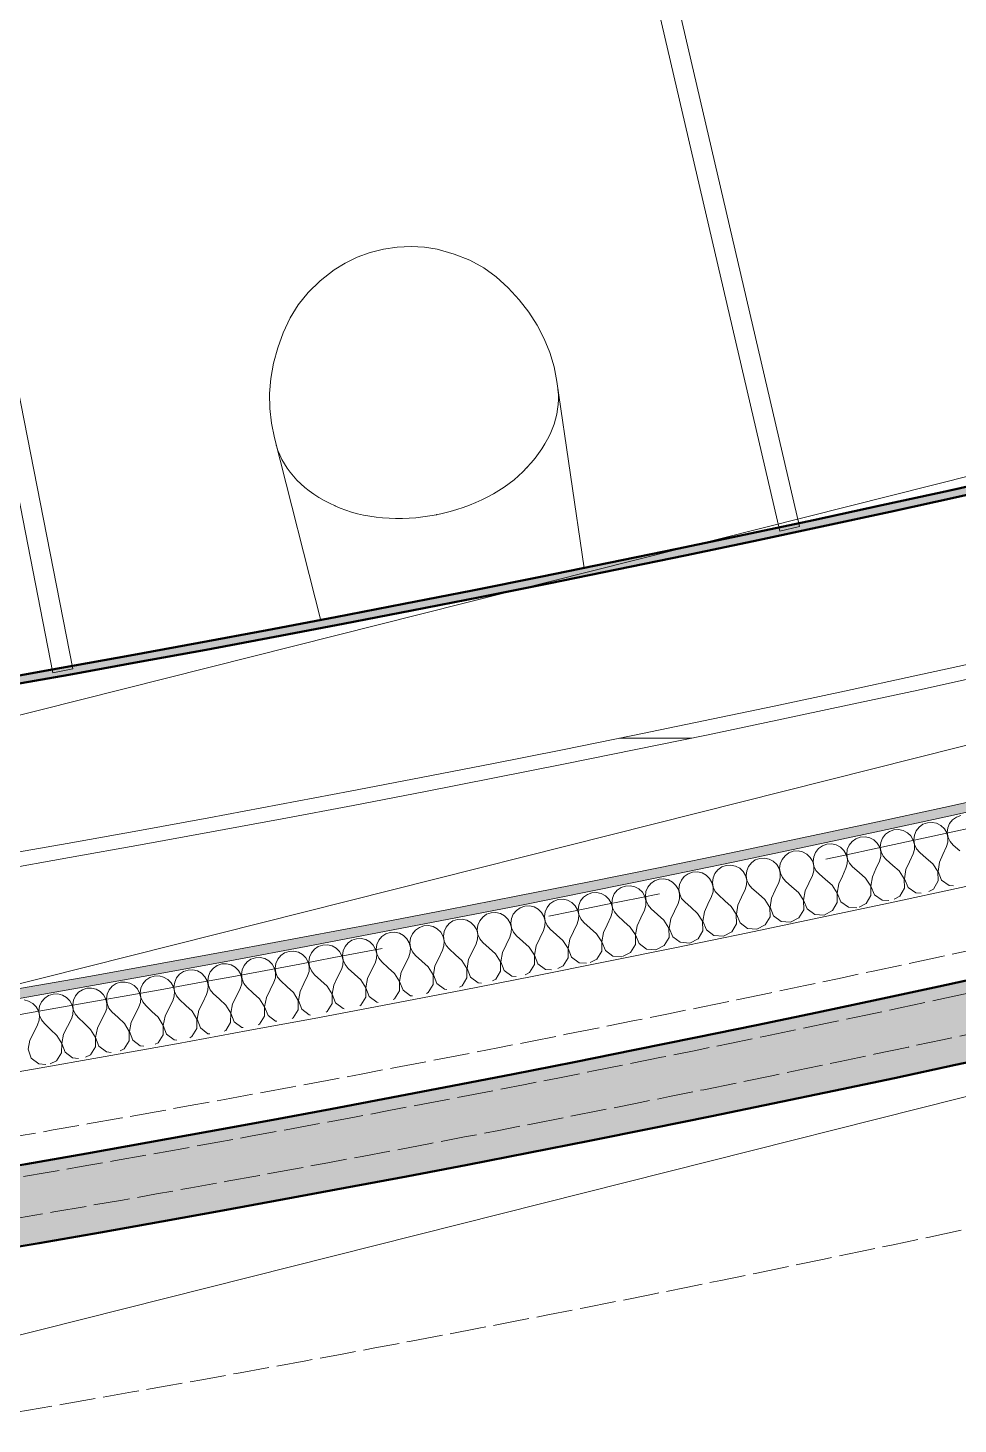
# Model space of a CAD drawing. Header units: millimetres. Extents: x -89663 to 74273, y -103666 to 18539.
# Drawn here: x -21977 to -20817, y -71856 to -70114 of the extents above; entities that cross this region are included whole.
import ezdxf
from ezdxf.enums import TextEntityAlignment as Align

# ---------------------------------------------------------------- set-up
doc = ezdxf.new("R2010")
doc.units = ezdxf.units.MM
doc.header["$MEASUREMENT"] = 0
doc.linetypes.add('Double Dashed', pattern=[1093.611073, 529.166651, -211.666656, 141.111112, -211.666656])
doc.linetypes.add('Hidden Line', pattern=[55, 45, -10])
for name, color, linetype in [('A-20-M_Floor_Slab', 7, 'Continuous'), ('A-25-M_Wall_Ext', 7, 'Continuous'), ('New_A-05-M_Gross_Int_WC_s', 7, 'Continuous'), ('New_A-15-MG_Structural_Grid_Phase_2', 7, 'Continuous'), ('New_A-25-M_Wall_Ext', 7, 'Continuous'), ('New_A-25-M_Wall_Int', 7, 'Continuous'), ('New_A-35-M_FFE_Sanitary', 7, 'Continuous'), ('New_A-40-M_Soft_Landscaping_P2', 7, 'Continuous')]:
    doc.layers.add(name, color=color, linetype=linetype)
for name, color, linetype, lineweight in [('A-20-M_Floor_Slab_Pen_No__89', 8, 'Continuous', 20), ('A-25-M_Wall_Ext_Pen_No__87', 8, 'Continuous', 20), ('New_A-25-M_Wall_Ext_Pen_No__87', 8, 'Continuous', 20), ('New_A-25-M_Wall_Int_Pen_No__193', 7, 'Continuous', 18), ('New_A-40-M_Soft_Landscaping_P2_Pen_No__150', 7, 'Continuous', 0), ('New_ArchiCAD Zone Stamps_Pen_No__6', 7, 'Continuous', 35)]:
    doc.layers.add(name, color=color, linetype=linetype, lineweight=lineweight)
for name, color, linetype, lineweight, true_color in [('New_A-05-M_Gross_Int_WC_s_Pen_No__74', 7, 'Continuous', 20, 0x606060), ('New_A-15-MG_Structural_Grid_Phase_2_Pen_No__222', 7, 'Continuous', 13, 0x65af33), ('New_A-25-M_Wall_Ext_Pen_No__107', 7, 'Continuous', 15, 0xa6a6a6), ('New_A-25-M_Wall_Ext_Pen_No__27', 7, 'Continuous', 50, 0x2a2a2a), ('New_A-25-M_Wall_Int_Pen_No__107', 7, 'Continuous', 15, 0xa6a6a6), ('New_A-25-M_Wall_Int_Pen_No__149', 7, 'Continuous', 0, 0x2a2a2a), ('New_A-35-M_FFE_Sanitary_Pen_No__211', 7, 'Continuous', 13, 0xebf6ff), ('New_A-35-M_FFE_Sanitary_Pen_No__27', 7, 'Continuous', 50, 0x2a2a2a), ('New_A-35-M_FFE_Sanitary_Pen_No__64', 7, 'Continuous', 20, 0x606060), ('New_A-35-M_FFE_Sanitary_Pen_No__75', 7, 'Continuous', 20, 0x606060)]:
    doc.layers.add(name, color=color, linetype=linetype, lineweight=lineweight, true_color=true_color)
doc.styles.add('GENERATED_STYLE_1', font='')
doc.styles.add('GENERATED_STYLE_3', font='')
doc.styles.add('GENERATED_STYLE_4', font='')
doc.styles.get('GENERATED_STYLE_1').set_extended_font_data('Arial', bold=True)
doc.styles.get('GENERATED_STYLE_3').set_extended_font_data('Arial')
doc.styles.get('GENERATED_STYLE_4').set_extended_font_data('Swis721 BT')

# ---------------------------------------------------------------- blocks, each defined once
blk = doc.blocks.new('*X220')
at = {"layer": 'New_A-25-M_Wall_Int_Pen_No__107', "linetype": 'Continuous'}
for p, q in [((-20869.4, -71115.4), (-20865.7, -71110.8)), ((-20865.7, -71110.8), (-20861, -71107.3)), ((-20861, -71107.3), (-20855.4, -71105.3)), ((-20855.4, -71105.3), (-20849.6, -71104.9)), ((-20849.6, -71104.9), (-20843.8, -71106)), ((-20843.8, -71106), (-20838.5, -71108.8)), ((-20838.5, -71108.8), (-20834.2, -71112.8)), ((-20830.5, -71117.7), (-20829.8, -71111.8)), ((-20829.8, -71111.8), (-20827.6, -71106.4)), ((-20827.6, -71106.4), (-20824, -71101.7)), ((-20824, -71101.7), (-20819.2, -71098.2)), ((-20819.2, -71098.2), (-20813.7, -71096.2)), ((-20953, -71133.4), (-20949.3, -71128.8)), ((-20949.3, -71128.8), (-20944.5, -71125.3)), ((-20944.5, -71125.3), (-20939, -71123.3)), ((-20939, -71123.3), (-20933.1, -71122.9)), ((-20933.1, -71122.9), (-20927.3, -71124.1)), ((-20927.3, -71124.1), (-20922.1, -71126.8)), ((-20922.1, -71126.8), (-20917.8, -71130.9)), ((-20914.1, -71135.8), (-20913.4, -71129.9)), ((-20913.4, -71129.9), (-20911.2, -71124.5)), ((-20911.2, -71124.5), (-20907.5, -71119.8)), ((-20907.5, -71119.8), (-20902.7, -71116.3)), ((-20902.7, -71116.3), (-20897.2, -71114.3)), ((-20897.2, -71114.3), (-20891.3, -71113.9)), ((-20891.3, -71113.9), (-20885.5, -71115.1)), ((-20885.5, -71115.1), (-20880.3, -71117.8)), ((-20880.3, -71117.8), (-20876, -71121.9)), ((-20876, -71121.9), (-20873, -71126.9)), ((-20873, -71126.9), (-20871.5, -71132.7)), ((-20872.3, -71126.8), (-20871.6, -71120.9)), ((-20871.3, -71132.6), (-20872.3, -71126.8)), ((-20871.6, -71120.9), (-20869.4, -71115.4)), ((-20834.2, -71112.8), (-20831.2, -71117.9)), ((-20829.8, -71129.5), (-20831.4, -71135.2)), ((-20831.2, -71117.9), (-20829.7, -71123.6)), ((-20829.5, -71123.6), (-20830.5, -71117.7)), ((-20829.7, -71123.6), (-20829.8, -71129.5)), ((-20827, -71128.9), (-20829.5, -71123.6)), ((-20823.1, -71133.3), (-20827, -71128.9)), ((-21036.6, -71151.1), (-21032.9, -71146.5)), ((-21032.9, -71146.5), (-21028.1, -71143)), ((-21028.1, -71143), (-21022.6, -71141)), ((-21022.6, -71141), (-21016.7, -71140.6)), ((-21016.7, -71140.6), (-21010.9, -71141.8)), ((-21010.9, -71141.8), (-21005.7, -71144.6)), ((-21005.7, -71144.6), (-21001.4, -71148.7)), ((-20997, -71147.7), (-20994.8, -71142.3)), ((-20994.8, -71142.3), (-20991.1, -71137.6)), ((-20991.1, -71137.6), (-20986.3, -71134.2)), ((-20986.3, -71134.2), (-20980.8, -71132.2)), ((-20980.8, -71132.2), (-20974.9, -71131.8)), ((-20974.9, -71131.8), (-20969.1, -71133)), ((-20969.1, -71133), (-20963.9, -71135.7)), ((-20963.9, -71135.7), (-20959.6, -71139.8)), ((-20959.6, -71139.8), (-20956.6, -71144.9)), ((-20956.6, -71144.9), (-20955.1, -71150.6)), ((-20955.9, -71144.7), (-20955.2, -71138.9)), ((-20954.9, -71150.6), (-20955.9, -71144.7)), ((-20955.2, -71138.9), (-20953, -71133.4)), ((-20917.8, -71130.9), (-20914.8, -71135.9)), ((-20914.8, -71135.9), (-20913.3, -71141.7)), ((-20913.1, -71141.6), (-20914.1, -71135.8)), ((-20913.3, -71141.7), (-20913.4, -71147.6)), ((-20910.6, -71147), (-20913.1, -71141.6)), ((-20906.7, -71151.4), (-20910.6, -71147)), ((-20877.7, -71154), (-20873.3, -71144.2)), ((-20871.6, -71138.6), (-20873.3, -71144.2)), ((-20871.5, -71132.7), (-20871.6, -71138.6)), ((-20868.8, -71138), (-20871.3, -71132.6)), ((-20864.9, -71142.4), (-20868.8, -71138)), ((-20856.8, -71149.4), (-20864.9, -71142.4)), ((-20840.4, -71154.6), (-20835.9, -71144.9)), ((-20835.9, -71144.9), (-20831.4, -71135.2)), ((-20815, -71140.4), (-20823.1, -71133.3)), ((-21120.3, -71168.5), (-21116.6, -71163.9)), ((-21116.6, -71163.9), (-21111.8, -71160.5)), ((-21111.8, -71160.5), (-21106.2, -71158.5)), ((-21106.2, -71158.5), (-21100.4, -71158.1)), ((-21100.4, -71158.1), (-21094.6, -71159.4)), ((-21094.6, -71159.4), (-21089.4, -71162.1)), ((-21089.4, -71162.1), (-21085.1, -71166.2)), ((-21080.7, -71165.3), (-21078.4, -71159.8)), ((-21078.4, -71159.8), (-21074.8, -71155.2)), ((-21074.8, -71155.2), (-21070, -71151.8)), ((-21070, -71151.8), (-21064.4, -71149.8)), ((-21064.4, -71149.8), (-21058.5, -71149.4)), ((-21058.5, -71149.4), (-21052.8, -71150.6)), ((-21052.8, -71150.6), (-21047.5, -71153.4)), ((-21047.5, -71153.4), (-21043.3, -71157.5)), ((-21043.3, -71157.5), (-21040.3, -71162.6)), ((-21040.3, -71162.6), (-21038.8, -71168.3)), ((-21039.6, -71162.4), (-21038.9, -71156.5)), ((-21038.6, -71168.3), (-21039.6, -71162.4)), ((-21038.9, -71156.5), (-21036.6, -71151.1)), ((-21001.4, -71148.7), (-20998.4, -71153.8)), ((-20998.4, -71153.8), (-20996.9, -71159.5)), ((-20997.7, -71153.6), (-20997, -71147.7)), ((-20996.8, -71159.4), (-20997.7, -71153.6)), ((-20996.9, -71159.5), (-20997.1, -71165.4)), ((-20994.3, -71164.8), (-20996.8, -71159.4)), ((-20990.4, -71169.3), (-20994.3, -71164.8)), ((-20961.4, -71171.9), (-20956.9, -71162.2)), ((-20955.2, -71156.5), (-20956.9, -71162.2)), ((-20955.1, -71150.6), (-20955.2, -71156.5)), ((-20952.4, -71155.9), (-20954.9, -71150.6)), ((-20948.6, -71160.4), (-20952.4, -71155.9)), ((-20940.5, -71167.4), (-20948.6, -71160.4)), ((-20924, -71172.7), (-20919.6, -71163)), ((-20919.6, -71163), (-20915.1, -71153.2)), ((-20913.4, -71147.6), (-20915.1, -71153.2)), ((-20898.6, -71158.5), (-20906.7, -71151.4)), ((-20890.6, -71165.5), (-20898.6, -71158.5)), ((-20884, -71175.3), (-20882.2, -71163.7)), ((-20882.2, -71163.7), (-20877.7, -71154)), ((-20848.7, -71156.5), (-20856.8, -71149.4)), ((-20848.7, -71156.5), (-20842.3, -71166.3)), ((-20842.1, -71166.2), (-20840.4, -71154.6)), ((-21204, -71185.7), (-21200.3, -71181.1)), ((-21200.3, -71181.1), (-21195.5, -71177.7)), ((-21195.5, -71177.7), (-21190, -71175.7)), ((-21190, -71175.7), (-21184.1, -71175.4)), ((-21184.1, -71175.4), (-21178.3, -71176.6)), ((-21178.3, -71176.6), (-21173.1, -71179.4)), ((-21173.1, -71179.4), (-21168.9, -71183.5)), ((-21164.4, -71182.6), (-21162.1, -71177.2)), ((-21162.1, -71177.2), (-21158.5, -71172.5)), ((-21158.5, -71172.5), (-21153.6, -71169.1)), ((-21153.6, -71169.1), (-21148.1, -71167.2)), ((-21148.1, -71167.2), (-21142.2, -71166.8)), ((-21142.2, -71166.8), (-21136.4, -71168)), ((-21136.4, -71168), (-21131.2, -71170.8)), ((-21131.2, -71170.8), (-21127, -71174.9)), ((-21127, -71174.9), (-21124, -71180)), ((-21124, -71180), (-21122.5, -71185.7)), ((-21123.3, -71179.8), (-21122.6, -71174)), ((-21122.4, -71185.7), (-21123.3, -71179.8)), ((-21122.6, -71174), (-21120.3, -71168.5)), ((-21085.1, -71166.2), (-21082.1, -71171.3)), ((-21082.1, -71171.3), (-21080.7, -71177)), ((-21081.4, -71171.2), (-21080.7, -71165.3)), ((-21080.5, -71177), (-21081.4, -71171.2)), ((-21080.7, -71177), (-21080.8, -71183)), ((-21078, -71182.4), (-21080.5, -71177)), ((-21045.2, -71189.6), (-21040.6, -71179.9)), ((-21038.9, -71174.2), (-21040.6, -71179.9)), ((-21038.8, -71168.3), (-21038.9, -71174.2)), ((-21036.1, -71173.6), (-21038.6, -71168.3)), ((-21032.3, -71178.1), (-21036.1, -71173.6)), ((-21024.2, -71185.2), (-21032.3, -71178.1)), ((-21007.8, -71190.5), (-21003.3, -71180.8)), ((-21003.3, -71180.8), (-20998.8, -71171)), ((-20997.1, -71165.4), (-20998.8, -71171)), ((-20982.4, -71176.3), (-20990.4, -71169.3)), ((-20974.3, -71183.4), (-20982.4, -71176.3)), ((-20967.8, -71193.2), (-20965.9, -71181.6)), ((-20965.9, -71181.6), (-20961.4, -71171.9)), ((-20932.4, -71174.5), (-20940.5, -71167.4)), ((-20932.4, -71174.5), (-20926, -71184.3)), ((-20925.9, -71184.3), (-20924, -71172.7)), ((-20890.6, -71165.5), (-20884.2, -71175.3)), ((-20884.2, -71175.3), (-20883.9, -71187)), ((-20879.4, -71186.1), (-20884, -71175.3)), ((-20842, -71178), (-20847.9, -71188.1)), ((-20842.3, -71166.3), (-20842, -71178)), ((-20837.6, -71177), (-20842.1, -71166.2)), ((-20828, -71183.8), (-20837.6, -71177)), ((-21287.8, -71202.6), (-21284.1, -71198.1)), ((-21284.1, -71198.1), (-21279.3, -71194.7)), ((-21279.3, -71194.7), (-21273.7, -71192.7)), ((-21273.7, -71192.7), (-21267.8, -71192.4)), ((-21267.8, -71192.4), (-21262.1, -71193.6)), ((-21262.1, -71193.6), (-21256.9, -71196.4)), ((-21256.9, -71196.4), (-21252.6, -71200.5)), ((-21249, -71205.5), (-21248.2, -71199.6)), ((-21248.2, -71199.6), (-21245.9, -71194.2)), ((-21245.9, -71194.2), (-21242.2, -71189.6)), ((-21242.2, -71189.6), (-21237.4, -71186.2)), ((-21237.4, -71186.2), (-21231.8, -71184.3)), ((-21231.8, -71184.3), (-21225.9, -71183.9)), ((-21225.9, -71183.9), (-21220.2, -71185.2)), ((-21220.2, -71185.2), (-21215, -71187.9)), ((-21215, -71187.9), (-21210.7, -71192.1)), ((-21210.7, -71192.1), (-21207.8, -71197.2)), ((-21207.8, -71197.2), (-21206.3, -71202.9)), ((-21207, -71197), (-21206.3, -71191.2)), ((-21206.2, -71202.9), (-21207, -71197)), ((-21206.3, -71191.2), (-21204, -71185.7)), ((-21168.9, -71183.5), (-21165.9, -71188.6)), ((-21165.9, -71188.6), (-21164.4, -71194.3)), ((-21165.2, -71188.5), (-21164.4, -71182.6)), ((-21164.2, -71194.3), (-21165.2, -71188.5)), ((-21164.4, -71194.3), (-21164.6, -71200.3)), ((-21161.8, -71199.7), (-21164.2, -71194.3)), ((-21129, -71207), (-21124.4, -71197.3)), ((-21122.7, -71191.6), (-21124.4, -71197.3)), ((-21122.5, -71185.7), (-21122.7, -71191.6)), ((-21119.9, -71191.1), (-21122.4, -71185.7)), ((-21116, -71195.5), (-21119.9, -71191.1)), ((-21108, -71202.6), (-21116, -71195.5)), ((-21091.6, -71208), (-21087.1, -71198.3)), ((-21087.1, -71198.3), (-21082.5, -71188.6)), ((-21080.8, -71183), (-21082.5, -71188.6)), ((-21074.2, -71186.9), (-21078, -71182.4)), ((-21066.1, -71193.9), (-21074.2, -71186.9)), ((-21058.1, -71201), (-21066.1, -71193.9)), ((-21051.6, -71210.8), (-21049.7, -71199.3)), ((-21049.7, -71199.3), (-21045.2, -71189.6)), ((-21016.2, -71192.2), (-21024.2, -71185.2)), ((-21016.2, -71192.2), (-21009.8, -71202.1)), ((-21009.7, -71202), (-21007.8, -71190.5)), ((-20974.3, -71183.4), (-20967.9, -71193.2)), ((-20967.9, -71193.2), (-20967.7, -71204.9)), ((-20963.2, -71204), (-20967.8, -71193.2)), ((-20925.8, -71196), (-20931.7, -71206.1)), ((-20926, -71184.3), (-20925.8, -71196)), ((-20921.3, -71195.1), (-20925.9, -71184.3)), ((-20911.8, -71201.9), (-20921.3, -71195.1)), ((-20889.8, -71197.1), (-20896.9, -71200.9)), ((-20883.9, -71187), (-20889.8, -71197.1)), ((-20869.9, -71192.8), (-20879.4, -71186.1)), ((-20863.2, -71193.3), (-20869.9, -71192.8)), ((-20847.9, -71188.1), (-20853.5, -71191.1)), ((-20822.8, -71184.1), (-20828, -71183.8)), ((-21371.7, -71219.3), (-21367.9, -71214.7)), ((-21367.9, -71214.7), (-21363.1, -71211.4)), ((-21363.1, -71211.4), (-21357.5, -71209.4)), ((-21357.5, -71209.4), (-21351.6, -71209.1)), ((-21351.6, -71209.1), (-21345.9, -71210.4)), ((-21345.9, -71210.4), (-21340.7, -71213.2)), ((-21340.7, -71213.2), (-21336.5, -71217.3)), ((-21332.8, -71222.3), (-21332.1, -71216.4)), ((-21332.1, -71216.4), (-21329.7, -71211)), ((-21329.7, -71211), (-21326, -71206.4)), ((-21326, -71206.4), (-21321.2, -71203)), ((-21321.2, -71203), (-21315.6, -71201.1)), ((-21315.6, -71201.1), (-21309.7, -71200.7)), ((-21309.7, -71200.7), (-21304, -71202)), ((-21304, -71202), (-21298.8, -71204.8)), ((-21298.8, -71204.8), (-21294.6, -71209)), ((-21294.6, -71209), (-21291.6, -71214.1)), ((-21291.6, -71214.1), (-21290.2, -71219.8)), ((-21290.9, -71213.9), (-21290.1, -71208.1)), ((-21290, -71219.8), (-21290.9, -71213.9)), ((-21290.1, -71208.1), (-21287.8, -71202.6)), ((-21252.6, -71200.5), (-21249.7, -71205.7)), ((-21249.7, -71205.7), (-21248.2, -71211.4)), ((-21248.1, -71211.4), (-21249, -71205.5)), ((-21248.2, -71211.4), (-21248.4, -71217.3)), ((-21245.6, -71216.7), (-21248.1, -71211.4)), ((-21241.8, -71221.2), (-21245.6, -71216.7)), ((-21212.8, -71224.1), (-21208.3, -71214.4)), ((-21206.5, -71208.8), (-21208.3, -71214.4)), ((-21206.3, -71202.9), (-21206.5, -71208.8)), ((-21203.7, -71208.2), (-21206.2, -71202.9)), ((-21199.9, -71212.7), (-21203.7, -71208.2)), ((-21191.9, -71219.9), (-21199.9, -71212.7)), ((-21175.5, -71225.3), (-21170.9, -71215.6)), ((-21170.9, -71215.6), (-21166.3, -71205.9)), ((-21164.6, -71200.3), (-21166.3, -71205.9)), ((-21157.9, -71204.2), (-21161.8, -71199.7)), ((-21149.9, -71211.3), (-21157.9, -71204.2)), ((-21141.9, -71218.4), (-21149.9, -71211.3)), ((-21135.4, -71228.2), (-21133.5, -71216.7)), ((-21133.5, -71216.7), (-21129, -71207)), ((-21100, -71209.7), (-21108, -71202.6)), ((-21100, -71209.7), (-21093.7, -71219.6)), ((-21093.5, -71219.6), (-21091.6, -71208)), ((-21058.1, -71201), (-21051.7, -71210.9)), ((-21051.7, -71210.9), (-21051.5, -71222.6)), ((-21047.1, -71221.6), (-21051.6, -71210.8)), ((-21009.6, -71213.8), (-21015.5, -71223.9)), ((-21009.8, -71202.1), (-21009.6, -71213.8)), ((-21005.2, -71212.8), (-21009.7, -71202)), ((-20995.6, -71219.7), (-21005.2, -71212.8)), ((-20973.6, -71215), (-20984, -71220.5)), ((-20967.7, -71204.9), (-20973.6, -71215)), ((-20953.7, -71210.8), (-20963.2, -71204)), ((-20943.5, -71211.5), (-20953.7, -71210.8)), ((-20931.7, -71206.1), (-20940.6, -71210.8)), ((-20903.5, -71202.4), (-20911.8, -71201.9)), ((-21488.9, -71235.9), (-21483.3, -71234)), ((-21483.3, -71234), (-21477.5, -71233.7)), ((-21477.5, -71233.7), (-21471.7, -71235)), ((-21455.6, -71235.7), (-21451.8, -71231.2)), ((-21451.8, -71231.2), (-21447, -71227.8)), ((-21447, -71227.8), (-21441.4, -71225.9)), ((-21441.4, -71225.9), (-21435.5, -71225.6)), ((-21435.5, -71225.6), (-21429.8, -71226.9)), ((-21429.8, -71226.9), (-21424.6, -71229.7)), ((-21424.6, -71229.7), (-21420.4, -71233.8)), ((-21420.4, -71233.8), (-21417.4, -71239)), ((-21416.7, -71238.8), (-21415.9, -71233)), ((-21415.9, -71233), (-21413.6, -71227.6)), ((-21413.6, -71227.6), (-21409.9, -71223)), ((-21409.9, -71223), (-21405, -71219.6)), ((-21405, -71219.6), (-21399.5, -71217.7)), ((-21399.5, -71217.7), (-21393.6, -71217.4)), ((-21393.6, -71217.4), (-21387.8, -71218.7)), ((-21387.8, -71218.7), (-21382.6, -71221.5)), ((-21382.6, -71221.5), (-21378.4, -71225.6)), ((-21378.4, -71225.6), (-21375.5, -71230.7)), ((-21375.5, -71230.7), (-21374.1, -71236.5)), ((-21374.8, -71230.6), (-21374, -71224.7)), ((-21373.9, -71236.5), (-21374.8, -71230.6)), ((-21374, -71224.7), (-21371.7, -71219.3)), ((-21336.5, -71217.3), (-21333.5, -71222.4)), ((-21332.3, -71234.1), (-21334.1, -71239.7)), ((-21333.5, -71222.4), (-21332.1, -71228.2)), ((-21331.9, -71228.2), (-21332.8, -71222.3)), ((-21332.1, -71228.2), (-21332.3, -71234.1)), ((-21329.5, -71233.5), (-21331.9, -71228.2)), ((-21325.7, -71238.1), (-21329.5, -71233.5)), ((-21296.7, -71241), (-21292.1, -71231.4)), ((-21290.3, -71225.7), (-21292.1, -71231.4)), ((-21290.2, -71219.8), (-21290.3, -71225.7)), ((-21287.6, -71225.2), (-21290, -71219.8)), ((-21283.7, -71229.7), (-21287.6, -71225.2)), ((-21275.8, -71236.8), (-21283.7, -71229.7)), ((-21259.4, -71242.3), (-21254.8, -71232.6)), ((-21254.8, -71232.6), (-21250.2, -71222.9)), ((-21248.4, -71217.3), (-21250.2, -71222.9)), ((-21233.8, -71228.4), (-21241.8, -71221.2)), ((-21225.8, -71235.5), (-21233.8, -71228.4)), ((-21219.4, -71245.4), (-21217.4, -71233.8)), ((-21217.4, -71233.8), (-21212.8, -71224.1)), ((-21183.9, -71227), (-21191.9, -71219.9)), ((-21183.9, -71227), (-21177.6, -71236.9)), ((-21177.4, -71236.8), (-21175.5, -71225.3)), ((-21141.9, -71218.4), (-21135.6, -71228.3)), ((-21135.6, -71228.3), (-21135.4, -71240)), ((-21131, -71239), (-21135.4, -71228.2)), ((-21093.5, -71231.3), (-21099.4, -71241.4)), ((-21093.7, -71219.6), (-21093.5, -71231.3)), ((-21089, -71230.4), (-21093.5, -71219.6)), ((-21079.5, -71237.2), (-21089, -71230.4)), ((-21057.5, -71232.6), (-21067.9, -71238.1)), ((-21051.5, -71222.6), (-21057.5, -71232.6)), ((-21037.6, -71228.5), (-21047.1, -71221.6)), ((-21025.9, -71229.3), (-21037.6, -71228.5)), ((-21015.5, -71223.9), (-21025.9, -71229.3)), ((-20984, -71220.5), (-20995.6, -71219.7)), ((-21572.9, -71252), (-21567.3, -71250.1)), ((-21567.3, -71250.1), (-21561.4, -71249.8)), ((-21561.4, -71249.8), (-21555.7, -71251.1)), ((-21555.7, -71251.1), (-21550.5, -71254)), ((-21541.9, -71257.3), (-21539.5, -71251.9)), ((-21539.5, -71251.9), (-21535.7, -71247.3)), ((-21535.7, -71247.3), (-21530.9, -71244)), ((-21530.9, -71244), (-21525.3, -71242.1)), ((-21525.3, -71242.1), (-21519.4, -71241.8)), ((-21519.4, -71241.8), (-21513.7, -71243.1)), ((-21513.7, -71243.1), (-21508.5, -71246)), ((-21508.5, -71246), (-21504.3, -71250.1)), ((-21504.3, -71250.1), (-21501.4, -71255.3)), ((-21500.7, -71255.1), (-21499.9, -71249.3)), ((-21499.9, -71249.3), (-21497.5, -71243.8)), ((-21497.5, -71243.8), (-21493.8, -71239.3)), ((-21493.8, -71239.3), (-21488.9, -71235.9)), ((-21471.7, -71235), (-21466.5, -71237.9)), ((-21466.5, -71237.9), (-21462.3, -71242)), ((-21462.3, -71242), (-21459.4, -71247.1)), ((-21459.4, -71247.1), (-21458, -71252.9)), ((-21458.7, -71247), (-21457.9, -71241.1)), ((-21457.8, -71252.9), (-21458.7, -71247)), ((-21457.9, -71241.1), (-21455.6, -71235.7)), ((-21416.2, -71250.6), (-21418, -71256.3)), ((-21417.4, -71239), (-21416, -71244.7)), ((-21415.9, -71244.7), (-21416.7, -71238.8)), ((-21416, -71244.7), (-21416.2, -71250.6)), ((-21413.4, -71250.1), (-21415.9, -71244.7)), ((-21409.7, -71254.6), (-21413.4, -71250.1)), ((-21380.7, -71257.7), (-21376.1, -71248)), ((-21374.3, -71242.4), (-21376.1, -71248)), ((-21374.1, -71236.5), (-21374.3, -71242.4)), ((-21371.5, -71241.8), (-21373.9, -71236.5)), ((-21367.7, -71246.4), (-21371.5, -71241.8)), ((-21359.7, -71253.5), (-21367.7, -71246.4)), ((-21343.4, -71259), (-21338.7, -71249.4)), ((-21338.7, -71249.4), (-21334.1, -71239.7)), ((-21317.7, -71245.2), (-21325.7, -71238.1)), ((-21309.8, -71252.4), (-21317.7, -71245.2)), ((-21303.3, -71262.2), (-21301.4, -71250.7)), ((-21301.4, -71250.7), (-21296.7, -71241)), ((-21267.8, -71244), (-21275.8, -71236.8)), ((-21267.8, -71244), (-21261.5, -71253.9)), ((-21261.3, -71253.8), (-21259.4, -71242.3)), ((-21225.8, -71235.5), (-21219.5, -71245.4)), ((-21219.5, -71245.4), (-21219.4, -71257.1)), ((-21214.9, -71256.2), (-21219.4, -71245.4)), ((-21177.4, -71248.6), (-21183.4, -71258.6)), ((-21177.6, -71236.9), (-21177.4, -71248.6)), ((-21173, -71247.7), (-21177.4, -71236.8)), ((-21163.5, -71254.5), (-21173, -71247.7)), ((-21141.4, -71250), (-21151.8, -71255.4)), ((-21135.4, -71240), (-21141.4, -71250)), ((-21121.5, -71245.9), (-21131, -71239)), ((-21109.8, -71246.8), (-21121.5, -71245.9)), ((-21099.4, -71241.4), (-21109.8, -71246.8)), ((-21067.9, -71238.1), (-21079.5, -71237.2)), ((-21661.7, -71271.1), (-21656.9, -71267.8)), ((-21656.9, -71267.8), (-21651.3, -71265.9)), ((-21651.3, -71265.9), (-21645.4, -71265.6)), ((-21645.4, -71265.6), (-21639.6, -71267)), ((-21639.6, -71267), (-21634.5, -71269.9)), ((-21625.9, -71273.2), (-21623.5, -71267.8)), ((-21623.5, -71267.8), (-21619.7, -71263.2)), ((-21619.7, -71263.2), (-21614.9, -71259.9)), ((-21614.9, -71259.9), (-21609.3, -71258)), ((-21609.3, -71258), (-21603.4, -71257.7)), ((-21603.4, -71257.7), (-21597.6, -71259.1)), ((-21597.6, -71259.1), (-21592.5, -71261.9)), ((-21592.5, -71261.9), (-21588.3, -71266.1)), ((-21588.3, -71266.1), (-21585.4, -71271.3)), ((-21584.7, -71271.1), (-21583.9, -71265.3)), ((-21583.9, -71265.3), (-21581.5, -71259.9)), ((-21581.5, -71259.9), (-21577.7, -71255.3)), ((-21577.7, -71255.3), (-21572.9, -71252)), ((-21550.5, -71254), (-21546.3, -71258.1)), ((-21546.3, -71258.1), (-21543.4, -71263.3)), ((-21543.4, -71263.3), (-21542, -71269)), ((-21542.7, -71263.2), (-21541.9, -71257.3)), ((-21541.8, -71269), (-21542.7, -71263.2)), ((-21542, -71269), (-21542.2, -71274.9)), ((-21539.4, -71274.4), (-21541.8, -71269)), ((-21500.2, -71266.9), (-21502.1, -71272.5)), ((-21501.4, -71255.3), (-21500, -71261)), ((-21499.8, -71261), (-21500.7, -71255.1)), ((-21500, -71261), (-21500.2, -71266.9)), ((-21497.4, -71266.4), (-21499.8, -71261)), ((-21493.7, -71270.9), (-21497.4, -71266.4)), ((-21464.7, -71274.1), (-21460, -71264.4)), ((-21458.2, -71258.8), (-21460, -71264.4)), ((-21458, -71252.9), (-21458.2, -71258.8)), ((-21455.4, -71258.3), (-21457.8, -71252.9)), ((-21451.6, -71262.8), (-21455.4, -71258.3)), ((-21443.7, -71270), (-21451.6, -71262.8)), ((-21427.4, -71275.5), (-21422.7, -71265.9)), ((-21422.7, -71265.9), (-21418, -71256.3)), ((-21401.7, -71261.8), (-21409.7, -71254.6)), ((-21393.8, -71269), (-21401.7, -71261.8)), ((-21393.8, -71269), (-21387.5, -71278.9)), ((-21387.4, -71278.9), (-21385.4, -71267.3)), ((-21385.4, -71267.3), (-21380.7, -71257.7)), ((-21351.8, -71260.7), (-21359.7, -71253.5)), ((-21351.8, -71260.7), (-21345.5, -71270.6)), ((-21345.3, -71270.6), (-21343.4, -71259)), ((-21309.8, -71252.4), (-21303.5, -71262.3)), ((-21303.5, -71262.3), (-21303.4, -71274)), ((-21299, -71273.1), (-21303.3, -71262.2)), ((-21261.4, -71265.6), (-21267.4, -71275.6)), ((-21261.5, -71253.9), (-21261.4, -71265.6)), ((-21256.9, -71264.7), (-21261.3, -71253.8)), ((-21247.5, -71271.6), (-21256.9, -71264.7)), ((-21225.4, -71267.1), (-21235.4, -71272.3)), ((-21219.4, -71257.1), (-21225.4, -71267.1)), ((-21205.5, -71263.1), (-21214.9, -71256.2)), ((-21193.8, -71264), (-21205.5, -71263.1)), ((-21183.4, -71258.6), (-21193.8, -71264)), ((-21151.8, -71255.4), (-21163.5, -71254.5)), ((-21749.6, -71291.2), (-21745.8, -71286.6)), ((-21745.8, -71286.6), (-21740.9, -71283.3)), ((-21740.9, -71283.3), (-21735.3, -71281.5)), ((-21735.3, -71281.5), (-21729.4, -71281.2)), ((-21729.4, -71281.2), (-21723.7, -71282.6)), ((-21723.7, -71282.6), (-21718.5, -71285.5)), ((-21718.5, -71285.5), (-21714.4, -71289.6)), ((-21709.9, -71288.8), (-21707.5, -71283.4)), ((-21707.5, -71283.4), (-21703.8, -71278.9)), ((-21703.8, -71278.9), (-21698.9, -71275.6)), ((-21698.9, -71275.6), (-21693.3, -71273.7)), ((-21693.3, -71273.7), (-21687.4, -71273.4)), ((-21687.4, -71273.4), (-21681.7, -71274.8)), ((-21681.7, -71274.8), (-21676.5, -71277.7)), ((-21676.5, -71277.7), (-21672.3, -71281.9)), ((-21672.3, -71281.9), (-21669.5, -71287)), ((-21668.7, -71286.9), (-21667.9, -71281)), ((-21667.9, -71281), (-21665.5, -71275.6)), ((-21665.5, -71275.6), (-21661.7, -71271.1)), ((-21634.5, -71269.9), (-21630.3, -71274)), ((-21630.3, -71274), (-21627.4, -71279.2)), ((-21627.4, -71279.2), (-21626.1, -71284.9)), ((-21626.7, -71279), (-21625.9, -71273.2)), ((-21625.9, -71284.9), (-21626.7, -71279)), ((-21626.1, -71284.9), (-21626.3, -71290.8)), ((-21623.5, -71290.3), (-21625.9, -71284.9)), ((-21584.3, -71282.9), (-21586.1, -71288.5)), ((-21585.4, -71271.3), (-21584, -71277)), ((-21583.9, -71277), (-21584.7, -71271.1)), ((-21584, -71277), (-21584.3, -71282.9)), ((-21581.5, -71282.4), (-21583.9, -71277)), ((-21577.7, -71287), (-21581.5, -71282.4)), ((-21548.8, -71290.2), (-21544.1, -71280.6)), ((-21542.2, -71274.9), (-21544.1, -71280.6)), ((-21535.7, -71279), (-21539.4, -71274.4)), ((-21527.8, -71286.2), (-21535.7, -71279)), ((-21519.8, -71293.4), (-21527.8, -71286.2)), ((-21511.4, -71291.8), (-21506.7, -71282.2)), ((-21506.7, -71282.2), (-21502.1, -71272.5)), ((-21485.7, -71278.1), (-21493.7, -71270.9)), ((-21477.8, -71285.3), (-21485.7, -71278.1)), ((-21477.8, -71285.3), (-21471.6, -71295.3)), ((-21471.4, -71295.2), (-21469.4, -71283.7)), ((-21469.4, -71283.7), (-21464.7, -71274.1)), ((-21435.8, -71277.2), (-21443.7, -71270)), ((-21435.8, -71277.2), (-21429.6, -71287.1)), ((-21429.4, -71287.1), (-21427.4, -71275.5)), ((-21387.5, -71278.9), (-21387.5, -71290.6)), ((-21383, -71289.7), (-21387.4, -71278.9)), ((-21345.4, -71282.3), (-21351.5, -71292.3)), ((-21345.5, -71270.6), (-21345.4, -71282.3)), ((-21341, -71281.4), (-21345.3, -71270.6)), ((-21331.5, -71288.4), (-21341, -71281.4)), ((-21309.4, -71284), (-21316.2, -71287.4)), ((-21303.4, -71274), (-21309.4, -71284)), ((-21289.5, -71280), (-21299, -71273.1)), ((-21280.4, -71280.7), (-21289.5, -71280)), ((-21267.4, -71275.6), (-21275.7, -71279.9)), ((-21236.3, -71272.5), (-21247.5, -71271.6)), ((-21861.5, -71304.3), (-21855.6, -71304.1)), ((-21855.6, -71304.1), (-21849.8, -71305.5)), ((-21833.7, -71306.4), (-21829.9, -71301.9)), ((-21829.9, -71301.9), (-21825, -71298.6)), ((-21825, -71298.6), (-21819.4, -71296.8)), ((-21819.4, -71296.8), (-21813.5, -71296.5)), ((-21813.5, -71296.5), (-21807.8, -71297.9)), ((-21807.8, -71297.9), (-21802.6, -71300.8)), ((-21802.6, -71300.8), (-21798.5, -71305)), ((-21794, -71304.2), (-21791.6, -71298.8)), ((-21791.6, -71298.8), (-21787.8, -71294.3)), ((-21787.8, -71294.3), (-21782.9, -71291)), ((-21782.9, -71291), (-21777.3, -71289.1)), ((-21777.3, -71289.1), (-21771.5, -71288.9)), ((-21771.5, -71288.9), (-21765.7, -71290.3)), ((-21765.7, -71290.3), (-21760.6, -71293.2)), ((-21760.6, -71293.2), (-21756.4, -71297.4)), ((-21756.4, -71297.4), (-21753.6, -71302.5)), ((-21753.6, -71302.5), (-21752.2, -71308.3)), ((-21752.8, -71302.4), (-21752, -71296.6)), ((-21752, -71308.3), (-21752.8, -71302.4)), ((-21752, -71296.6), (-21749.6, -71291.2)), ((-21714.4, -71289.6), (-21711.5, -71294.8)), ((-21711.5, -71294.8), (-21710.1, -71300.6)), ((-21710.8, -71294.7), (-21709.9, -71288.8)), ((-21710, -71300.5), (-21710.8, -71294.7)), ((-21710.1, -71300.6), (-21710.4, -71306.5)), ((-21707.6, -71306), (-21710, -71300.5)), ((-21668.4, -71298.7), (-21670.2, -71304.3)), ((-21669.5, -71287), (-21668.1, -71292.8)), ((-21667.9, -71292.8), (-21668.7, -71286.9)), ((-21668.1, -71292.8), (-21668.4, -71298.7)), ((-21665.6, -71298.2), (-21667.9, -71292.8)), ((-21661.8, -71302.7), (-21665.6, -71298.2)), ((-21653.9, -71310), (-21661.8, -71302.7)), ((-21632.9, -71306.1), (-21628.2, -71296.5)), ((-21626.3, -71290.8), (-21628.2, -71296.5)), ((-21619.7, -71294.9), (-21623.5, -71290.3)), ((-21611.9, -71302.1), (-21619.7, -71294.9)), ((-21604, -71309.4), (-21611.9, -71302.1)), ((-21595.5, -71307.8), (-21590.8, -71298.2)), ((-21590.8, -71298.2), (-21586.1, -71288.5)), ((-21569.8, -71294.2), (-21577.7, -71287)), ((-21561.9, -71301.4), (-21569.8, -71294.2)), ((-21561.9, -71301.4), (-21555.7, -71311.4)), ((-21555.6, -71311.3), (-21553.5, -71299.8)), ((-21553.5, -71299.8), (-21548.8, -71290.2)), ((-21519.8, -71293.4), (-21513.7, -71303.3)), ((-21513.7, -71303.3), (-21513.6, -71315.1)), ((-21513.5, -71303.3), (-21511.4, -71291.8)), ((-21509.2, -71314.2), (-21513.5, -71303.3)), ((-21471.6, -71295.3), (-21471.6, -71307)), ((-21467.1, -71306.1), (-21471.4, -71295.2)), ((-21429.5, -71298.8), (-21435.6, -71308.8)), ((-21429.6, -71287.1), (-21429.5, -71298.8)), ((-21425.1, -71298), (-21429.4, -71287.1)), ((-21415.7, -71304.9), (-21425.1, -71298)), ((-21393.5, -71300.6), (-21397.7, -71302.7)), ((-21387.5, -71290.6), (-21393.5, -71300.6)), ((-21373.6, -71296.7), (-21383, -71289.7)), ((-21368, -71297.2), (-21373.6, -71296.7)), ((-21351.5, -71292.3), (-21356.8, -71295.1)), ((-21324.3, -71289), (-21331.5, -71288.4)), ((-21956.1, -71324.3), (-21951.2, -71321)), ((-21951.2, -71321), (-21945.6, -71319.2)), ((-21945.6, -71319.2), (-21939.7, -71319)), ((-21939.7, -71319), (-21934, -71320.4)), ((-21934, -71320.4), (-21928.9, -71323.4)), ((-21920.3, -71326.8), (-21917.8, -71321.4)), ((-21917.8, -71321.4), (-21914, -71316.9)), ((-21914, -71316.9), (-21909.1, -71313.6)), ((-21909.1, -71313.6), (-21903.5, -71311.8)), ((-21903.5, -71311.8), (-21897.6, -71311.6)), ((-21897.6, -71311.6), (-21891.9, -71313)), ((-21891.9, -71313), (-21886.8, -71315.9)), ((-21886.8, -71315.9), (-21882.6, -71320.1)), ((-21882.6, -71320.1), (-21879.8, -71325.3)), ((-21879.1, -71325.2), (-21878.2, -71319.3)), ((-21878.2, -71319.3), (-21875.8, -71314)), ((-21875.8, -71314), (-21871.9, -71309.4)), ((-21871.9, -71309.4), (-21867.1, -71306.1)), ((-21867.1, -71306.1), (-21861.5, -71304.3)), ((-21849.8, -71305.5), (-21844.7, -71308.4)), ((-21844.7, -71308.4), (-21840.5, -71312.6)), ((-21840.5, -71312.6), (-21837.7, -71317.8)), ((-21837.7, -71317.8), (-21836.4, -71323.5)), ((-21837, -71317.7), (-21836.1, -71311.8)), ((-21836.2, -71323.5), (-21837, -71317.7)), ((-21836.1, -71311.8), (-21833.7, -71306.4)), ((-21798.5, -71305), (-21795.6, -71310.2)), ((-21795.6, -71310.2), (-21794.3, -71316)), ((-21794.9, -71310.1), (-21794, -71304.2)), ((-21794.1, -71315.9), (-21794.9, -71310.1)), ((-21794.3, -71316), (-21794.6, -71321.9)), ((-21791.8, -71321.4), (-21794.1, -71315.9)), ((-21788, -71325.9), (-21791.8, -71321.4)), ((-21759.1, -71329.4), (-21754.4, -71319.8)), ((-21752.5, -71314.2), (-21754.4, -71319.8)), ((-21752.2, -71308.3), (-21752.5, -71314.2)), ((-21749.7, -71313.7), (-21752, -71308.3)), ((-21746, -71318.3), (-21749.7, -71313.7)), ((-21738.1, -71325.5), (-21746, -71318.3)), ((-21717, -71321.7), (-21712.3, -71312.1)), ((-21710.4, -71306.5), (-21712.3, -71312.1)), ((-21703.9, -71310.5), (-21707.6, -71306)), ((-21696, -71317.8), (-21703.9, -71310.5)), ((-21688.1, -71325.1), (-21696, -71317.8)), ((-21679.7, -71323.5), (-21675, -71313.9)), ((-21675, -71313.9), (-21670.2, -71304.3)), ((-21646, -71317.2), (-21653.9, -71310)), ((-21646, -71317.2), (-21639.9, -71327.2)), ((-21639.7, -71327.2), (-21637.6, -71315.7)), ((-21637.6, -71315.7), (-21632.9, -71306.1)), ((-21604, -71309.4), (-21597.8, -71319.3)), ((-21597.8, -71319.3), (-21597.8, -71331)), ((-21597.6, -71319.3), (-21595.5, -71307.8)), ((-21593.4, -71330.2), (-21597.6, -71319.3)), ((-21555.7, -71311.4), (-21555.7, -71323.1)), ((-21551.3, -71322.2), (-21555.6, -71311.3)), ((-21513.6, -71315.1), (-21519.8, -71325)), ((-21499.8, -71321.2), (-21509.2, -71314.2)), ((-21497.4, -71321.4), (-21499.8, -71321.2)), ((-21477.7, -71317), (-21480.1, -71318.2)), ((-21471.6, -71307), (-21477.7, -71317)), ((-21457.7, -71313.1), (-21467.1, -71306.1)), ((-21454.5, -71313.4), (-21457.7, -71313.1)), ((-21435.6, -71308.8), (-21438.8, -71310.4)), ((-21411.4, -71305.3), (-21415.7, -71304.9)), ((-21981.8, -71326.4), (-21976.1, -71327.8)), ((-21976.1, -71327.8), (-21971, -71330.8)), ((-21971, -71330.8), (-21966.8, -71335)), ((-21966.8, -71335), (-21964, -71340.2)), ((-21963.3, -71340), (-21962.4, -71334.2)), ((-21962.4, -71334.2), (-21959.9, -71328.8)), ((-21959.9, -71328.8), (-21956.1, -71324.3)), ((-21928.9, -71323.4), (-21924.7, -71327.6)), ((-21924.7, -71327.6), (-21921.9, -71332.8)), ((-21921.9, -71332.8), (-21920.6, -71338.5)), ((-21921.2, -71332.6), (-21920.3, -71326.8)), ((-21920.4, -71338.5), (-21921.2, -71332.6)), ((-21920.6, -71338.5), (-21920.9, -71344.4)), ((-21918.1, -71343.9), (-21920.4, -71338.5)), ((-21878.8, -71337), (-21880.7, -71342.6)), ((-21879.8, -71325.3), (-21878.5, -71331.1)), ((-21878.3, -71331), (-21879.1, -71325.2)), ((-21878.5, -71331.1), (-21878.8, -71337)), ((-21876, -71336.5), (-21878.3, -71331)), ((-21872.3, -71341.1), (-21876, -71336.5)), ((-21843.4, -71344.6), (-21838.6, -71335)), ((-21836.7, -71329.5), (-21838.6, -71335)), ((-21836.4, -71323.5), (-21836.7, -71329.5)), ((-21833.9, -71328.9), (-21836.2, -71323.5)), ((-21830.1, -71333.5), (-21833.9, -71328.9)), ((-21822.3, -71340.8), (-21830.1, -71333.5)), ((-21806, -71346.6), (-21801.3, -71337)), ((-21801.3, -71337), (-21796.5, -71327.5)), ((-21794.6, -71321.9), (-21796.5, -71327.5)), ((-21780.2, -71333.2), (-21788, -71325.9)), ((-21772.3, -71340.5), (-21780.2, -71333.2)), ((-21766.1, -71350.5), (-21763.9, -71339)), ((-21763.9, -71339), (-21759.1, -71329.4)), ((-21730.2, -71332.8), (-21738.1, -71325.5)), ((-21730.2, -71332.8), (-21724.1, -71342.8)), ((-21724, -71342.8), (-21721.8, -71331.3)), ((-21721.8, -71331.3), (-21717, -71321.7)), ((-21688.1, -71325.1), (-21682, -71335)), ((-21682, -71335), (-21682.1, -71346.8)), ((-21681.8, -71335), (-21679.7, -71323.5)), ((-21677.6, -71345.9), (-21681.8, -71335)), ((-21639.9, -71338.9), (-21646.1, -71348.9)), ((-21639.9, -71327.2), (-21639.9, -71338.9)), ((-21635.5, -71338.1), (-21639.7, -71327.2)), ((-21626.1, -71345.1), (-21635.5, -71338.1)), ((-21597.8, -71331), (-21604, -71341)), ((-21584, -71337.2), (-21593.4, -71330.2)), ((-21582.5, -71337.4), (-21584, -71337.2)), ((-21561.9, -71333), (-21563.3, -71333.8)), ((-21555.7, -71323.1), (-21561.9, -71333)), ((-21541.9, -71329.2), (-21551.3, -71322.2)), ((-21540.1, -71329.4), (-21541.9, -71329.2)), ((-21519.8, -71325), (-21521.6, -71325.9)), ((-21963, -71351.8), (-21965, -71357.4)), ((-21964, -71340.2), (-21962.7, -71345.9)), ((-21962.5, -71345.9), (-21963.3, -71340)), ((-21962.7, -71345.9), (-21963, -71351.8)), ((-21960.2, -71351.4), (-21962.5, -71345.9)), ((-21956.5, -71356), (-21960.2, -71351.4)), ((-21948.7, -71363.3), (-21956.5, -71356)), ((-21927.7, -71359.6), (-21922.8, -71350)), ((-21920.9, -71344.4), (-21922.8, -71350)), ((-21914.4, -71348.5), (-21918.1, -71343.9)), ((-21906.6, -71355.9), (-21914.4, -71348.5)), ((-21898.8, -71363.2), (-21906.6, -71355.9)), ((-21890.3, -71361.7), (-21885.5, -71352.1)), ((-21885.5, -71352.1), (-21880.7, -71342.6)), ((-21864.4, -71348.4), (-21872.3, -71341.1)), ((-21856.6, -71355.7), (-21864.4, -71348.4)), ((-21856.6, -71355.7), (-21850.6, -71365.7)), ((-21850.4, -71365.7), (-21848.2, -71354.2)), ((-21848.2, -71354.2), (-21843.4, -71344.6)), ((-21814.5, -71348.1), (-21822.3, -71340.8)), ((-21814.5, -71348.1), (-21808.4, -71358.1)), ((-21808.2, -71358.1), (-21806, -71346.6)), ((-21772.3, -71340.5), (-21766.3, -71350.5)), ((-21766.3, -71350.5), (-21766.3, -71362.2)), ((-21761.9, -71361.4), (-21766.1, -71350.5)), ((-21724.2, -71354.5), (-21730.4, -71364.4)), ((-21724.1, -71342.8), (-21724.2, -71354.5)), ((-21719.7, -71353.7), (-21724, -71342.8)), ((-21710.4, -71360.8), (-21719.7, -71353.7)), ((-21682.1, -71346.8), (-21688.3, -71356.7)), ((-21668.3, -71353), (-21677.6, -71345.9)), ((-21666.7, -71353.1), (-21668.3, -71353)), ((-21646.1, -71348.9), (-21647.4, -71349.5)), ((-21624.7, -71345.3), (-21626.1, -71345.1)), ((-21604, -71341), (-21605.2, -71341.6)), ((-21974.7, -71376.5), (-21969.8, -71367)), ((-21969.8, -71367), (-21965, -71357.4)), ((-21940.9, -71370.6), (-21948.7, -71363.3)), ((-21940.9, -71370.6), (-21934.9, -71380.7)), ((-21934.7, -71380.6), (-21932.5, -71369.1)), ((-21932.5, -71369.1), (-21927.7, -71359.6)), ((-21898.8, -71363.2), (-21892.7, -71373.2)), ((-21892.7, -71373.2), (-21892.9, -71384.9)), ((-21892.6, -71373.2), (-21890.3, -71361.7)), ((-21888.4, -71384.1), (-21892.6, -71373.2)), ((-21850.6, -71365.7), (-21850.7, -71377.4)), ((-21846.2, -71376.6), (-21850.4, -71365.7)), ((-21808.5, -71369.9), (-21814.7, -71379.8)), ((-21808.4, -71358.1), (-21808.5, -71369.9)), ((-21804.1, -71369.1), (-21808.2, -71358.1)), ((-21794.7, -71376.2), (-21804.1, -71369.1)), ((-21772.6, -71372.1), (-21775.3, -71373.5)), ((-21766.3, -71362.2), (-21772.6, -71372.1)), ((-21752.6, -71368.5), (-21761.9, -71361.4)), ((-21750, -71368.7), (-21752.6, -71368.5)), ((-21730.4, -71364.4), (-21732.4, -71365.5)), ((-21708.5, -71361), (-21710.4, -71360.8)), ((-21688.3, -71356.7), (-21689.8, -71357.5)), ((-21976.9, -71388), (-21974.7, -71376.5)), ((-21972.8, -71399), (-21976.9, -71388)), ((-21934.9, -71380.7), (-21935, -71392.4)), ((-21930.6, -71391.6), (-21934.7, -71380.6)), ((-21892.9, -71384.9), (-21899.1, -71394.8)), ((-21879.1, -71391.3), (-21888.4, -71384.1)), ((-21856.9, -71387.3), (-21861.8, -71389.7)), ((-21850.7, -71377.4), (-21856.9, -71387.3)), ((-21836.9, -71383.7), (-21846.2, -71376.6)), ((-21832.5, -71384.2), (-21836.9, -71383.7)), ((-21814.7, -71379.8), (-21818.4, -71381.6)), ((-21791.3, -71376.5), (-21794.7, -71376.2)), ((-21963.5, -71406.1), (-21972.8, -71399)), ((-21954.6, -71407.1), (-21963.5, -71406.1)), ((-21941.3, -71402.3), (-21949.2, -71406.1)), ((-21935, -71392.4), (-21941.3, -71402.3)), ((-21921.3, -71398.7), (-21930.6, -71391.6)), ((-21914.1, -71399.5), (-21921.3, -71398.7)), ((-21899.1, -71394.8), (-21905.4, -71397.9)), ((-21873.4, -71391.9), (-21879.1, -71391.3))]:
    blk.add_line(p, q, dxfattribs=at)
blk = doc.blocks.new('Wall_45_1', base_point=(-30534.2, -71486.1))
at = {"layer": 'New_A-25-M_Wall_Int_Pen_No__107', "linetype": 'Continuous'}
h = blk.add_hatch(dxfattribs=at)
h.set_pattern_fill('Plywood_0001', color=256, style=0, pattern_type=2)
h.set_pattern_definition([(0, (0, 0), (0, 200), [])])
h.paths.add_polyline_path([(-19125.8, -70482.4, -0.103838), (-30510.1, -71307.7), (-30512.5, -71325.6, 0.103839), (-19120.8, -70499.7)])
blk.add_hatch(color=256, dxfattribs=at).paths.add_polyline_path([(-30534.2, -71486.1, 0.10384), (-19076, -70655.4), (-19079.3, -70643.8, -0.10384), (-30532.6, -71474.2)])
at = {"layer": 'New_A-25-M_Wall_Int_Pen_No__149', "linetype": 'Continuous'}
for radius, end in [(27776.8, 286.00301), (28046.8, 286.00367)]:
    blk.add_arc((-26783.5, -43782), radius, 262.28997, end, dxfattribs=at)
at = {"layer": 'New_A-25-M_Wall_Int_Pen_No__193', "linetype": 'Continuous'}
for radius, end in [(27794.8, 286.00306), (27956.8, 286.00345), (27944.8, 286.00342)]:
    blk.add_arc((-26783.5, -43782), radius, 262.28997, end, dxfattribs=at)
at = {"layer": 'New_A-25-M_Wall_Int', "color": 250, "lineweight": 50, "true_color": 0x2a2a2a}
blk.add_blockref('*X220', (0, 0), dxfattribs=at)
blk = doc.blocks.new('Female WC_INB 0163_41_1', base_point=(-32279.5, -69544.5))
at = {"layer": 'New_A-05-M_Gross_Int_WC_s_Pen_No__74', "linetype": 'Continuous'}
blk.add_arc((-26783.8, -43782.5), 27560, 262.80109, 285.9403, dxfattribs=at)
at = {"layer": 'New_ArchiCAD Zone Stamps_Pen_No__6'}
for tag, height, style, p in [('ROOM_NAME', 250, 'GENERATED_STYLE_1', (-32667.2, -68179)), ('zoneNameLine2', 250, 'GENERATED_STYLE_1', (-32855.7, -68611.2)), ('ROOM_NUMBER', 200, 'GENERATED_STYLE_3', (-33044.1, -69031.9)), ('measuredAreaCode', 200, 'GENERATED_STYLE_3', (-33201.1, -69392)), ('ROOM_HOLES_PRM', 200, 'GENERATED_STYLE_3', (-32893.7, -69526)), ('DUMMY_649', 200, 'GENERATED_STYLE_3', (-32404.4, -69739.4)), ('DUMMY_650', 133.3, 'GENERATED_STYLE_3', (-32125.1, -69845.9))]:
    blk.add_attdef(tag, text='', height=height, rotation=336.4404, dxfattribs=dict(at, style=style)).set_placement(p, align=Align.TOP_LEFT)
blk = doc.blocks.new('Mesh_33_1', base_point=(-40933.1, -67038.1))
at = {"layer": 'New_A-40-M_Soft_Landscaping_P2_Pen_No__150', "linetype": 'Continuous', "flags": 128}
blk.add_lwpolyline([(-40933.1, -67038.1, 0.320491), (-40900.8, -69852.7, 0.075053), (-37194.7, -72335.5, 0.135492), (-17580.9, -76160.2), (-17996, -70643, -0.183873), (-38079.9, -69688.1, -0.169448), (-40869.9, -67158.8, -0.091733)], format="xyb", close=True, dxfattribs=at)
blk = doc.blocks.new('Mesh_34_1', base_point=(-38055.1, -69698.9))
at = {"layer": 'New_A-40-M_Soft_Landscaping_P2_Pen_No__150', "linetype": 'Continuous', "flags": 128}
blk.add_lwpolyline([(-38055.1, -69698.9, -0.169694), (-40869.9, -67158.8, 0.334983), (-40169.4, -69895, 0.065126), (-36684.4, -71850.8, 0.165018), (-17774.3, -73560), (-17996, -70643, -0.183626)], format="xyb", close=True, dxfattribs=at)
blk = doc.blocks.new('Slab_63_1', base_point=(-23108.1, -72027.1))
at = {"layer": 'A-20-M_Floor_Slab_Pen_No__89', "linetype": 'Continuous', "flags": 128}
blk.add_lwpolyline([(-23108.1, -72027.1), (-23187.2, -71273.6), (-16914.1, -69692.1), (-16643.4, -70397.3)], close=True, dxfattribs=at)
blk = doc.blocks.new('Slab_64_1', base_point=(-23187.2, -71273.6))
at = {"layer": 'A-20-M_Floor_Slab_Pen_No__89', "linetype": 'Continuous', "flags": 128}
blk.add_lwpolyline([(-23187.2, -71273.6), (-23152.9, -71600.1), (-16796.8, -69997.7), (-16914.1, -69692.1)], close=True, dxfattribs=at)
blk = doc.blocks.new('Wall_53_1', base_point=(-38176, -69536.6))
at = {"layer": 'New_A-25-M_Wall_Ext_Pen_No__107', "linetype": 'Continuous', "lineweight": 0, "true_color": 0x535353}
blk.add_hatch(color=251, dxfattribs=at).paths.add_polyline_path([(-38176, -69536.6), (-38217.5, -69627.6, 0.177017), (-18856.6, -70909.4), (-18870.6, -70861.5), (-18884.7, -70813.4, -0.177006)])
at = {"layer": 'New_A-25-M_Wall_Ext_Pen_No__27', "linetype": 'Continuous'}
for radius, start in [(28161.8, 246.13805), (28261.8, 246.13561)]:
    blk.add_arc((-26783.5, -43782), radius, start, 286.28897, dxfattribs=at)
blk = doc.blocks.new('Wall_55_1', base_point=(-38175.9, -69536.5))
at = {"layer": 'New_A-25-M_Wall_Ext_Pen_No__87', "linetype": 'Hidden Line'}
for radius in [28161.8, 28211.8]:
    blk.add_arc((-26758.9, -43792.8), radius, 246.08329, 336.44041, dxfattribs=at)
blk = doc.blocks.new('Wall_122_1', base_point=(-30237.2, -71124.8))
at = {"layer": 'New_A-35-M_FFE_Sanitary_Pen_No__211', "linetype": 'Continuous'}
h = blk.add_hatch(dxfattribs=at)
h.set_pattern_fill('Plaster_0001', color=256, style=0, pattern_type=2)
h.set_pattern_definition([(184.3707, (0, 0), (-13.1998, 172.70138), [0, -100]), (184.3707, (-43.25, -90.16), (-13.1998, 172.70138), [0, -100])])
h.paths.add_polyline_path([(-30238.5, -71134.7, 0.101309), (-19211.8, -70291.9), (-19224.2, -70285, -0.101217), (-30237.2, -71124.8)])
at = {"layer": 'New_A-35-M_FFE_Sanitary_Pen_No__27', "linetype": 'Continuous'}
for radius, start, end in [(27570, 262.80103, 285.94035), (27560, 262.80109, 285.91951)]:
    blk.add_arc((-26783.5, -43782), radius, start, end, dxfattribs=at)
blk = doc.blocks.new('Wall_231_1', base_point=(-38294.6, -69816.9))
at = {"layer": 'A-25-M_Wall_Ext_Pen_No__87', "linetype": 'Hidden Line'}
for radius, start, end in [(28130.8, 246.16287, 336.76285), (28469.8, 246.15506, 336.76093)]:
    blk.add_arc((-26785.3, -43777.2), radius, start, end, dxfattribs=at)
blk = doc.blocks.new('Commercial Bath Stall 19_4')
at = {"layer": 'New_A-35-M_FFE_Sanitary_Pen_No__64', "linetype": 'Continuous'}
for p, q in [((875, 1500), (850, 1500)), ((850, 1500), (850, 25)), ((875, 25), (875, 1500)), ((112.5, 725), (87.5, 725)), ((87.5, 725), (87.5, 25)), ((112.5, 25), (112.5, 725)), ((87.5, 25), (0, 25)), ((0, 25), (0, 0)), ((87.5, 0), (87.5, 25)), ((87.5, 25), (112.5, 25)), ((875, 25), (787.5, 25)), ((787.5, 25), (787.5, 0)), ((850, 25), (875, 25)), ((875, 0), (875, 25)), ((0, 0), (87.5, 0)), ((787.5, 0), (875, 0))]:
    blk.add_line(p, q, dxfattribs=at)
blk.add_arc((87.5, 25), 700, 0, 90, dxfattribs=at)
blk = doc.blocks.new('WC 19')
at = {"layer": 'New_A-35-M_FFE_Sanitary_Pen_No__75', "linetype": 'Continuous'}
for p, q in [((-167.5, 0), (-179.5, -235)), ((167.5, 0), (-167.5, 0)), ((179.5, -235), (167.5, 0)), ((-179.5, -235), (-179.7, -253.5)), ((179.7, -253.5), (179.5, -235)), ((-179.7, -253.5), (-178, -272)), ((178, -272), (179.7, -253.5)), ((-178, -272), (-174.6, -290.3)), ((174.6, -290.3), (178, -272)), ((-174.6, -290.3), (-169.3, -308.5)), ((169.3, -308.5), (174.6, -290.3)), ((-169.3, -308.5), (-162.3, -326.5)), ((162.3, -326.5), (169.3, -308.5)), ((-162.3, -326.5), (-153.5, -344.1)), ((153.5, -344.1), (162.3, -326.5)), ((-153.5, -344.1), (-143, -361.3)), ((143, -361.3), (153.5, -344.1)), ((-143, -361.3), (-130.8, -378)), ((130.8, -378), (143, -361.3)), ((-130.8, -378), (-117.9, -391.8)), ((117.9, -391.8), (130.8, -378)), ((-117.9, -391.8), (-102.6, -404.5)), ((102.6, -404.5), (117.9, -391.8)), ((-102.6, -404.5), (-85.1, -415.9)), ((-85.1, -415.9), (-65.5, -425.9)), ((65.5, -425.9), (85.1, -415.9)), ((85.1, -415.9), (102.6, -404.5)), ((-65.5, -425.9), (-50.5, -431.6)), ((-50.5, -431.6), (-34.3, -435.8)), ((34.3, -435.8), (50.5, -431.6)), ((50.5, -431.6), (65.5, -425.9)), ((-34.3, -435.8), (-17.3, -438.4)), ((-17.3, -438.4), (0, -439.3)), ((0, -439.3), (17.3, -438.4)), ((17.3, -438.4), (34.3, -435.8))]:
    blk.add_line(p, q, dxfattribs=at)
for centre, major_axis, start_param, end_param in [((0, -207.4), (-163.2, 0), 4.712389, 5.557143), ((0, -207.4), (-163.2, 0), 3.867635, 4.712389), ((38, -232.5), (-217.3, 0), 5.540146, 6.22922), ((-38, -232.5), (-217.3, 0), 3.195558, 3.884632)]:
    blk.add_ellipse(centre, major_axis=major_axis, ratio=0.649599, start_param=start_param, end_param=end_param, dxfattribs=at)
for p in [(0, -101.4), (-122, -137), (122, -137), (-179, -224.9)]:
    blk.add_point(p, dxfattribs=at)
blk = doc.blocks.new('Standard grid marker_24')
at = {"layer": 'New_A-15-MG_Structural_Grid_Phase_2_Pen_No__222', "linetype": 'Double Dashed'}
blk.add_arc((0, 0), 27977.6, 0, 90.63597, dxfattribs=at)
at = {"layer": 'New_A-15-MG_Structural_Grid_Phase_2_Pen_No__222', "style": 'GENERATED_STYLE_4'}
blk.add_attdef('AC_MarkerText_1', text='', height=350, rotation=90.3066, dxfattribs=at).set_placement((-1326.2, 28008), align=Align.MIDDLE_CENTER)

msp = doc.modelspace()

# ---------------------------------------------------------------- block references
at = {"layer": 'A-20-M_Floor_Slab', "color": 8, "linetype": 'Continuous', "lineweight": 20}
for name, p in [('Slab_63_1', (-23108.1, -72027.1)), ('Slab_64_1', (-23187.2, -71273.6))]:
    msp.add_blockref(name, p, dxfattribs=at)
at = {"layer": 'A-25-M_Wall_Ext', "color": 250, "lineweight": 50, "true_color": 0x2a2a2a}
msp.add_blockref('Wall_231_1', (-38294.6, -69816.9), dxfattribs=at)
at = {"layer": 'New_A-05-M_Gross_Int_WC_s', "linetype": 'Continuous'}
msp.add_blockref('Female WC_INB 0163_41_1', (-32279.5, -69544.5), dxfattribs=at)
at = {"layer": 'New_A-15-MG_Structural_Grid_Phase_2', "color": 8, "linetype": 'Continuous', "lineweight": 15, "zscale": 1000, "rotation": 246.1337837427074}
msp.add_blockref('Standard grid marker_24', (-26783.5, -43781.2), dxfattribs=at)
at = {"layer": 'New_A-25-M_Wall_Ext', "color": 250, "lineweight": 50, "true_color": 0x2a2a2a}
for name, p in [('Wall_53_1', (-38176, -69536.6)), ('Wall_55_1', (-38175.9, -69536.5))]:
    msp.add_blockref(name, p, dxfattribs=at)
at = {"layer": 'New_A-25-M_Wall_Int', "color": 250, "lineweight": 50, "true_color": 0x2a2a2a}
msp.add_blockref('Wall_45_1', (-30534.2, -71486.1), dxfattribs=at)
at = {"layer": 'New_A-35-M_FFE_Sanitary', "color": 250, "lineweight": 50, "true_color": 0x2a2a2a}
msp.add_blockref('Wall_122_1', (-30237.2, -71124.8), dxfattribs=at)
at = {"layer": 'New_A-35-M_FFE_Sanitary', "linetype": 'Continuous', "xscale": -1, "zscale": 1000, "rotation": 191.2831247856827}
msp.add_blockref('WC 19', (-21447.6, -70820.5), dxfattribs=at)
at = {"layer": 'New_A-35-M_FFE_Sanitary_Pen_No__64', "linetype": 'Continuous', "zscale": 1000}
for p, rotation in [((-20527.2, -69082.2), 193.1094802831187), ((-21375.5, -69277.9), 191.0859608075209)]:
    msp.add_blockref('Commercial Bath Stall 19_4', p, dxfattribs=dict(at, rotation=rotation))
at = {"layer": 'New_A-40-M_Soft_Landscaping_P2'}
for name, p in [('Mesh_33_1', (-40933.1, -67038.1)), ('Mesh_34_1', (-38055.1, -69698.9))]:
    msp.add_blockref(name, p, dxfattribs=at)

doc.saveas('drawing.dxf')
